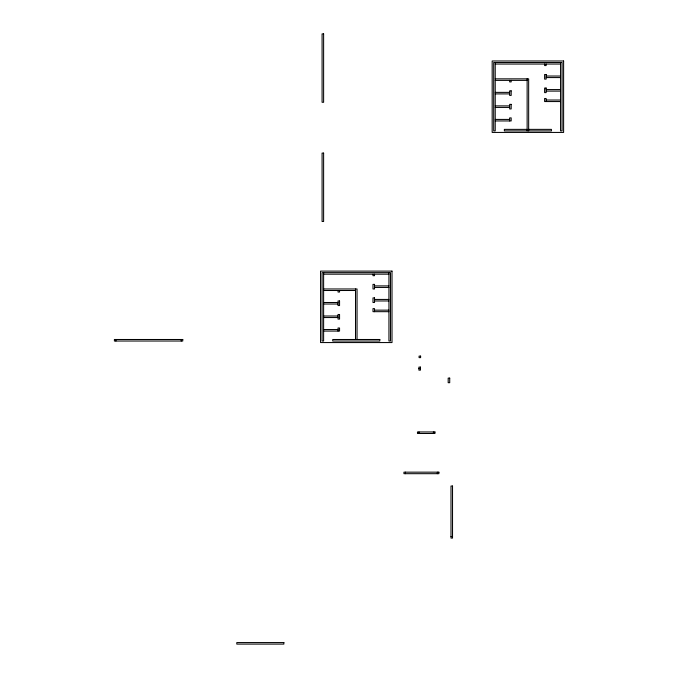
<?xml version="1.0" encoding="UTF-8"?>
<svg xmlns="http://www.w3.org/2000/svg" width="678" height="678" viewBox="0 0 678 678"><rect width="100%" height="100%" fill="white"/><g stroke="black" fill="none" stroke-linecap="round" stroke-linejoin="round"><path stroke-width="1.02" d="M495.228 64.046L560.553 64.046M546.137 76.038L560.553 76.038M546.137 77.572L560.553 77.572M495.228 78.851L528.662 78.851L528.662 130.905M495.228 80.377L527.128 80.377M546.137 89.564L560.553 89.564M546.137 91.098L560.553 91.098M495.228 92.369L509.653 92.369M495.228 93.903L509.653 93.903M546.137 100.03L560.553 100.03M560.553 101.556L544.604 101.556L544.604 98.496L546.137 98.496L546.137 101.556M495.228 105.895L509.653 105.895M495.228 107.429L509.653 107.429M495.228 119.421L509.653 119.421M495.228 120.947L511.178 120.947L511.178 117.887L509.653 117.887L509.653 120.947M527.128 129.371L504.356 129.371L504.356 130.905L551.426 130.905L551.426 129.371L528.662 129.371M323.618 274.175L388.935 274.175M374.519 285.913L388.935 285.913M374.519 287.438L388.935 287.438M323.618 288.972L357.043 288.972L357.043 339.492M323.618 290.506L355.509 290.506M374.519 299.43L388.935 299.43M374.519 300.964L388.935 300.964M323.618 302.498L338.034 302.498M323.618 304.024L338.034 304.024M374.519 310.151L388.935 310.151M388.935 311.677L372.993 311.677L372.993 308.617L374.519 308.617L374.519 311.677M323.618 316.016L338.034 316.016M323.618 317.55L338.034 317.55M323.618 329.542L338.034 329.542M323.618 331.076L339.559 331.076L339.559 328.008L338.034 328.008L338.034 331.076M418.911 368.62L420.436 368.62M450.997 536.552L452.531 536.552M560.553 62.52L560.553 130.905L562.087 130.905L562.087 62.52L493.703 62.52L493.703 130.905L495.228 130.905L495.228 62.52M546.137 64.046L546.137 65.58L544.604 65.58L544.604 64.046M527.128 78.851L527.128 130.905M511.178 80.377L511.178 81.911L509.653 81.911L509.653 80.377M437.369 472.159L437.369 473.693M433.42 431.962L433.42 433.488M419.004 431.962L419.004 433.488M405.478 472.159L405.478 473.693M388.935 272.641L388.935 341.026L390.469 341.026L390.469 272.641L322.084 272.641L322.084 341.026L323.618 341.026L323.618 272.641M374.519 274.175L374.519 275.7L372.993 275.7L372.993 274.175M355.509 288.972L355.509 339.492M339.559 290.506L339.559 292.032L338.034 292.032L338.034 290.506M181.238 339.492L181.238 341.026M115.913 339.492L115.913 341.026M323.618 33.9L322.084 33.9L322.084 102.285L323.618 102.285L323.618 33.9M563.613 60.986L492.169 60.986L492.169 132.43L563.613 132.43L563.613 60.986M546.137 74.512L544.604 74.512L544.604 79.106L546.137 79.106L546.137 74.512M546.137 88.038L544.604 88.038L544.604 92.623L546.137 92.623L546.137 88.038M511.178 90.844L509.653 90.844L509.653 95.437L511.178 95.437L511.178 90.844M511.178 104.361L509.653 104.361L509.653 108.955L511.178 108.955L511.178 104.361M323.618 153.092L322.084 153.092L322.084 221.477L323.618 221.477L323.618 153.092M392.003 271.107L320.55 271.107L320.55 342.56L392.003 342.56L392.003 271.107M374.519 284.379L372.993 284.379L372.993 288.972L374.519 288.972L374.519 284.379M374.519 297.905L372.993 297.905L372.993 302.498L374.519 302.498L374.519 297.905M339.559 300.964L338.034 300.964L338.034 305.558L339.559 305.558L339.559 300.964M339.559 314.49L338.034 314.49L338.034 319.084L339.559 319.084L339.559 314.49M182.772 339.492L114.387 339.492L114.387 341.026L182.772 341.026L182.772 339.492M379.816 339.492L332.737 339.492L332.737 341.026L379.816 341.026L379.816 339.492M420.614 356.103L419.08 356.103L419.08 357.637L420.614 357.637L420.614 356.103M420.436 367.095L418.911 367.095L418.911 370.154L420.436 370.154L420.436 367.095M449.717 378.112L448.183 378.112L448.183 382.706L449.717 382.706L449.717 378.112M434.954 431.962L417.47 431.962L417.47 433.488L434.954 433.488L434.954 431.962M438.903 472.159L403.944 472.159L403.944 473.693L438.903 473.693L438.903 472.159M452.531 486.033L450.997 486.033L450.997 538.086L452.531 538.086L452.531 486.033M283.87 642.566L236.8 642.566L236.8 644.1L283.87 644.1L283.87 642.566"/></g></svg>
